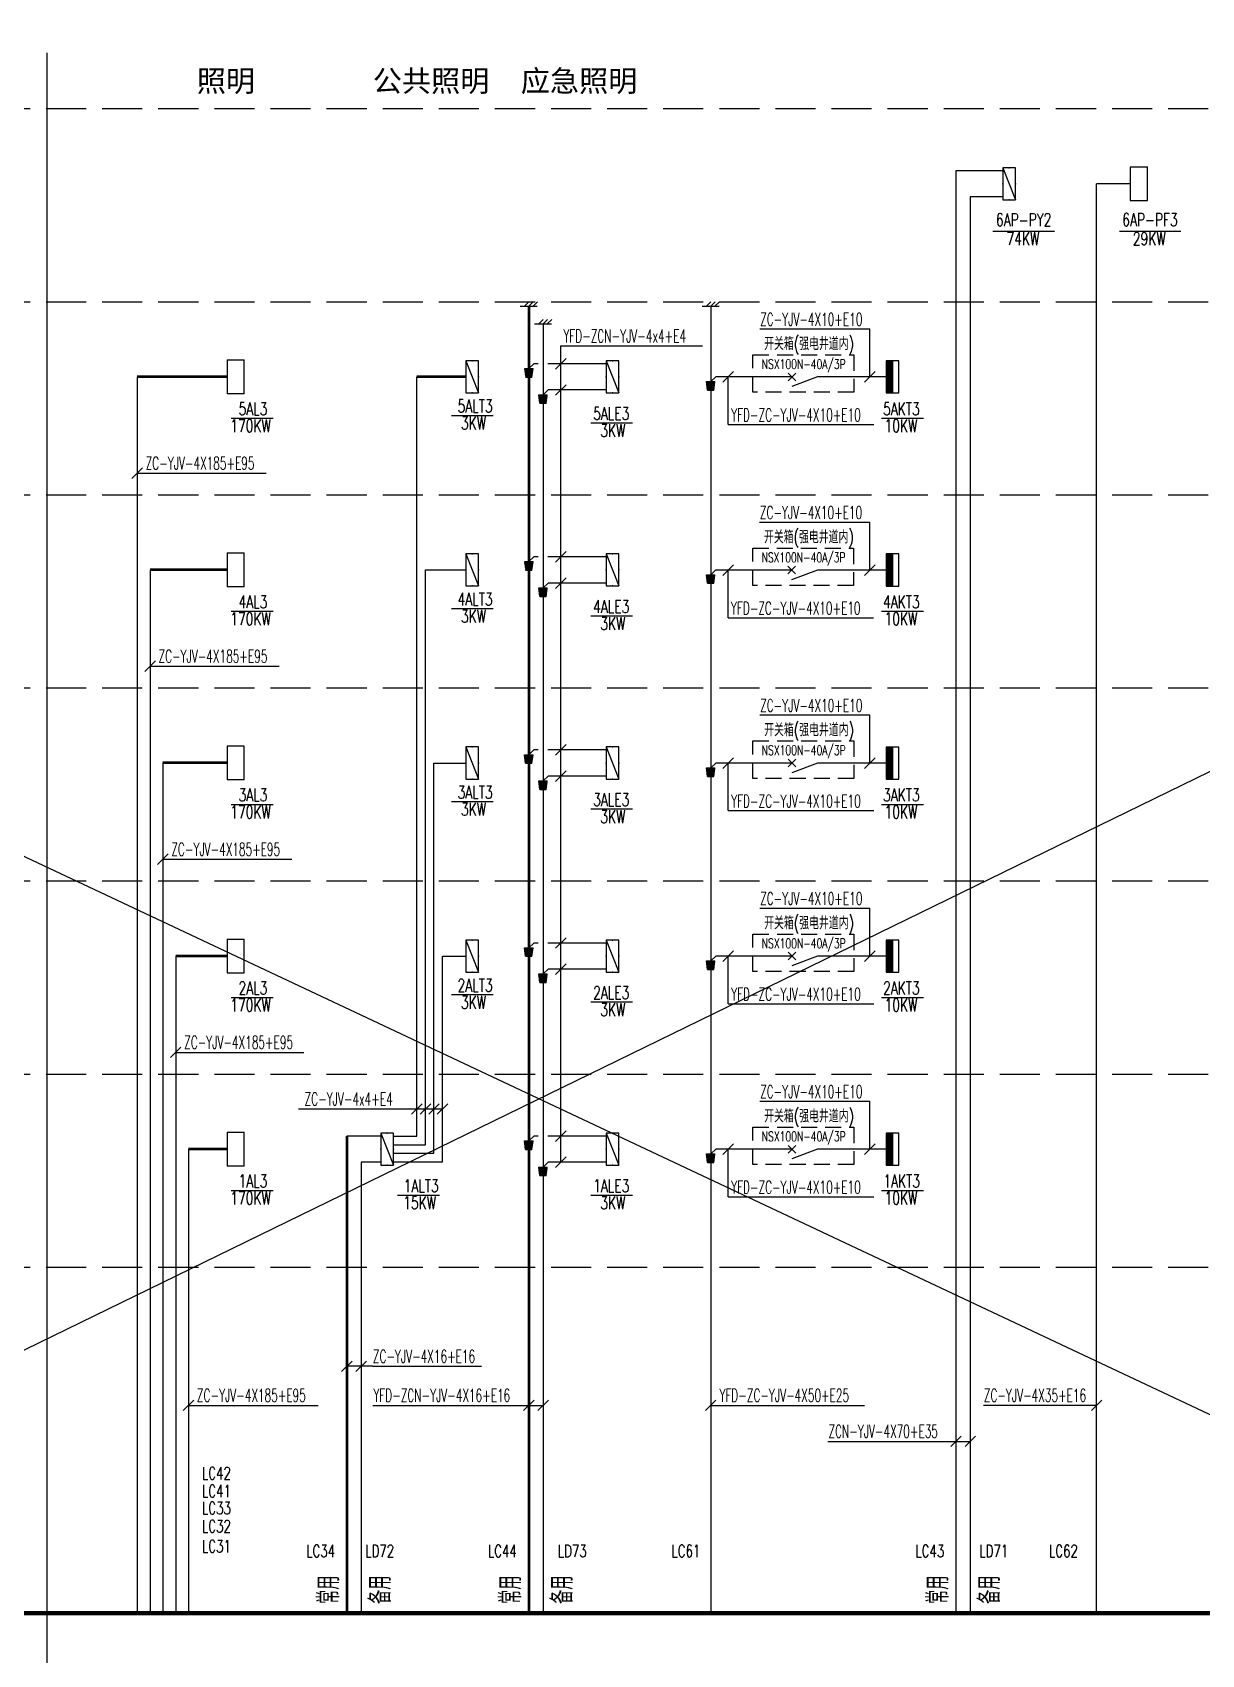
# Model space of a CAD drawing. Extents: x -336391 to 664021, y -458009 to -178412.
# Drawn here: x 186304 to 222773, y -259067 to -208482 of the extents above; entities that cross this region are included whole.
import ezdxf
from ezdxf.enums import TextEntityAlignment as Align

# ---------------------------------------------------------------- set-up
doc = ezdxf.new("R2010")
doc.units = 0
doc.header["$LTSCALE"] = 1000
doc.header["$MEASUREMENT"] = 0
doc.linetypes.add('DASH', pattern=[0.35, 0.25, -0.1])
doc.linetypes.add('DASHED2', pattern=[0.375, 0.25, -0.125])
doc.layers.get('0').update_dxf_attribs({"linetype": 'CONTINUOUS'})
for name, color, linetype in [('EQUIP', 3, 'CONTINUOUS'), ('SIG_TEXT', 7, 'CONTINUOUS'), ('STAIR', 4, 'CONTINUOUS'), ('WIRE-照明', 6, 'CONTINUOUS'), ('电气-文字', 4, 'CONTINUOUS')]:
    doc.layers.add(name, color=color, linetype=linetype)
doc.layers.add('WIRE', color=6, linetype='CONTINUOUS', lineweight=50)
doc.styles.add('_TCH_LABEL', font='COMPLEX', dxfattribs={"bigfont": 'GBCBIG'})
doc.styles.add('HZ', font='tjromans.shx', dxfattribs={"width": 0.75, "bigfont": 'tjhztxt.shx'})
doc.styles.add('HZTXT', font='tj-romans1.shx', dxfattribs={"width": 0.6, "bigfont": 'hztxt.shx'})
doc.styles.get("Standard").update_dxf_attribs({"font": 'simplex.shx', "bigfont": 'hztxt.shx'})
doc.styles.add('STYLE2', font='')
doc.styles.get('STYLE2').set_extended_font_data('SimSun')

# ---------------------------------------------------------------- blocks, each defined once
blk = doc.blocks.new('$equip$00001416')
for p, q in [((0.75, 0.6), (-0.75, 0.6)), ((-0.75, 0), (0.75, 0.6)), ((-0.75, 0.6), (-0.75, 0)), ((-0.75, 0), (0.75, 0)), ((0.75, 0), (0.75, 0.6))]:
    blk.add_line(p, q)
for p in [(-0.75, 0.3), (0, 0.6), (0, 0), (0.75, 0.3)]:
    blk.add_point(p)
at = {"style": '_TCH_LABEL', "flags": 9}
blk.add_attdef('A', (0, 0), '', height=0.00002, dxfattribs=at)
blk = doc.blocks.new('_LINKPT1')
at = {"color": 0}
blk.add_line((0, 0), (0, 0), dxfattribs=at)
blk = doc.blocks.new('1J1E78OP')
for p, q in [((0.775, 0.405), (-0.785, 0.405)), ((-0.785, 0.405), (-0.785, -0.395)), ((0.775, -0.395), (0.775, 0.405)), ((-0.785, -0.395), (0.775, -0.395))]:
    blk.add_line(p, q)
at = {"const_width": 0.04}
blk.add_lwpolyline([(-0.785, 0.405), (-0.785, -0.395), (0.775, -0.395), (0.775, 0.405)], close=True, dxfattribs=at)
at = {"xscale": 0.002, "yscale": 0.002, "zscale": 0.002}
for p in [(-0.785, 0.005), (-0.005, 0.405), (0.775, 0.005), (-0.005, -0.395)]:
    blk.add_blockref('_LINKPT1', p, dxfattribs=at)
at = {"flags": 9}
blk.add_attdef('A', (0, 0), '', height=0.00002, dxfattribs=at)
blk = doc.blocks.new('*X87')
at = {"color": 0}
for p, q in [((-250, 33), (-183, 100)), ((-250, 68), (-218, 100)), ((-247, 0), (-147, 100)), ((-212, 0), (-112, 100)), ((-177, 0), (-77, 100)), ((-141, 0), (-41, 100)), ((-106, 0), (-6, 100)), ((-71, 0), (29, 100)), ((-35, 0), (65, 100)), ((0, 0), (100, 100)), ((35, 0), (135, 100)), ((71, 0), (171, 100)), ((106, 0), (206, 100)), ((141, 0), (241, 100)), ((177, 0), (250, 73)), ((212, 0), (250, 38)), ((247, 0), (250, 3))]:
    blk.add_line(p, q, dxfattribs=at)
blk = doc.blocks.new('_Z1')
at = {"color": 0}
for p, q in [((-0.75, 0.6), (-0.75, 0)), ((0.75, 0.6), (-0.75, 0.6)), ((-0.75, 0.3), (0.75, 0.3)), ((-0.75, 0), (0.75, 0)), ((0.75, 0), (0.75, 0.6))]:
    blk.add_line(p, q, dxfattribs=at)
at = {"color": 0, "const_width": 0.3}
blk.add_lwpolyline([(-0.75, 0.15), (0.75, 0.15)], dxfattribs=at)
at = {"color": 0, "xscale": 0.003, "yscale": 0.003, "zscale": 0.003}
blk.add_blockref('*X87', (0, 0), dxfattribs=at)
at = {"color": 0}
for p in [(-0.75, 0.3), (0, 0.6), (0, 0), (0.75, 0.3)]:
    blk.add_blockref('_LINKPT1', p, dxfattribs=at)
at = {"color": 0, "width": 0.8, "flags": 9}
blk.add_attdef('A', (0, 0), '', height=0.00003, dxfattribs=at)
blk.add_attdef('A', (0, 0), '', height=0.00003, dxfattribs=at)

msp = doc.modelspace()

# ---------------------------------------------------------------- hatches: boundary and pattern name
at = {"layer": 'WIRE-照明'}
h = msp.add_hatch(dxfattribs=at)
h.set_pattern_fill('ANSI31', color=3, scale=133.333333, style=0)
h.set_pattern_definition([(45, (232513.132, -211210.124), (-9.4280904, 9.4280904), [])])
h.paths.add_polyline_path([(201652.1, -218963.2), (201918.8, -218963.2), (201885.4, -219229.9), (201685.4, -219229.9)])
h = msp.add_hatch(dxfattribs=at)
h.set_pattern_fill('ANSI31', color=3, scale=133.333333, style=0)
h.set_pattern_definition([(45, (238188.186, -211618.99), (-9.4280904, 9.4280904), [])])
h.paths.add_polyline_path([(207327.2, -219372.1), (207593.8, -219372.1), (207560.5, -219638.8), (207360.5, -219638.8)])
h = msp.add_hatch(dxfattribs=at)
h.set_pattern_fill('ANSI31', color=3, scale=133.333333, style=0)
h.set_pattern_definition([(45, (232959.421, -212026.493), (-9.4280904, 9.4280904), [])])
h.paths.add_polyline_path([(202098.4, -219779.6), (202365.1, -219779.6), (202331.7, -220046.3), (202131.7, -220046.3)])
h = msp.add_hatch(dxfattribs=at)
h.set_pattern_fill('ANSI31', color=3, scale=133.333333, style=0)
h.set_pattern_definition([(45, (232513.132, -217231.11), (-9.4280904, 9.4280904), [])])
h.paths.add_polyline_path([(201652.1, -224984.2), (201918.8, -224984.2), (201885.4, -225250.9), (201685.4, -225250.9)])
h = msp.add_hatch(dxfattribs=at)
h.set_pattern_fill('ANSI31', color=3, scale=133.333333, style=0)
h.set_pattern_definition([(45, (238188.186, -217639.976), (-9.4280904, 9.4280904), [])])
h.paths.add_polyline_path([(207327.2, -225393.1), (207593.8, -225393.1), (207560.5, -225659.8), (207360.5, -225659.8)])
h = msp.add_hatch(dxfattribs=at)
h.set_pattern_fill('ANSI31', color=3, scale=133.333333, style=0)
h.set_pattern_definition([(45, (232959.421, -218047.48), (-9.4280904, 9.4280904), [])])
h.paths.add_polyline_path([(202098.4, -225800.6), (202365.1, -225800.6), (202331.7, -226067.3), (202131.7, -226067.3)])
h = msp.add_hatch(dxfattribs=at)
h.set_pattern_fill('ANSI31', color=3, scale=133.333333, style=0)
h.set_pattern_definition([(45, (232513.132, -223252.097), (-9.4280904, 9.4280904), [])])
h.paths.add_polyline_path([(201652.1, -231005.2), (201918.8, -231005.2), (201885.4, -231271.9), (201685.4, -231271.9)])
h = msp.add_hatch(dxfattribs=at)
h.set_pattern_fill('ANSI31', color=3, scale=133.333333, style=0)
h.set_pattern_definition([(45, (238188.186, -223660.963), (-9.4280904, 9.4280904), [])])
h.paths.add_polyline_path([(207327.2, -231414.1), (207593.8, -231414.1), (207560.5, -231680.8), (207360.5, -231680.8)])
h = msp.add_hatch(dxfattribs=at)
h.set_pattern_fill('ANSI31', color=3, scale=133.333333, style=0)
h.set_pattern_definition([(45, (232959.421, -224068.466), (-9.4280904, 9.4280904), [])])
h.paths.add_polyline_path([(202098.4, -231821.6), (202365.1, -231821.6), (202331.7, -232088.3), (202131.7, -232088.3)])
h = msp.add_hatch(dxfattribs=at)
h.set_pattern_fill('ANSI31', color=3, scale=133.333333, style=0)
h.set_pattern_definition([(45, (232513.132, -229273.083), (-9.4280904, 9.4280904), [])])
h.paths.add_polyline_path([(201652.1, -237026.2), (201918.8, -237026.2), (201885.4, -237292.9), (201685.4, -237292.9)])
h = msp.add_hatch(dxfattribs=at)
h.set_pattern_fill('ANSI31', color=3, scale=133.333333, style=0)
h.set_pattern_definition([(45, (238188.186, -229681.949), (-9.4280904, 9.4280904), [])])
h.paths.add_polyline_path([(207327.2, -237435.1), (207593.8, -237435.1), (207560.5, -237701.7), (207360.5, -237701.7)])
h = msp.add_hatch(dxfattribs=at)
h.set_pattern_fill('ANSI31', color=3, scale=133.333333, style=0)
h.set_pattern_definition([(45, (232959.421, -230089.452), (-9.4280904, 9.4280904), [])])
h.paths.add_polyline_path([(202098.4, -237842.6), (202365.1, -237842.6), (202331.7, -238109.2), (202131.7, -238109.2)])
h = msp.add_hatch(dxfattribs=at)
h.set_pattern_fill('ANSI31', color=3, scale=133.333333, style=0)
h.set_pattern_definition([(45, (232513.132, -235294.069), (-9.4280904, 9.4280904), [])])
h.paths.add_polyline_path([(201652.1, -243047.2), (201918.8, -243047.2), (201885.4, -243313.9), (201685.4, -243313.9)])
h = msp.add_hatch(dxfattribs=at)
h.set_pattern_fill('ANSI31', color=3, scale=133.333333, style=0)
h.set_pattern_definition([(45, (238188.186, -235702.935), (-9.4280904, 9.4280904), [])])
h.paths.add_polyline_path([(207327.2, -243456.1), (207593.8, -243456.1), (207560.5, -243722.7), (207360.5, -243722.7)])
h = msp.add_hatch(dxfattribs=at)
h.set_pattern_fill('ANSI31', color=3, scale=133.333333, style=0)
h.set_pattern_definition([(45, (232959.421, -236110.438), (-9.4280904, 9.4280904), [])])
h.paths.add_polyline_path([(202098.4, -243863.6), (202365.1, -243863.6), (202331.7, -244130.2), (202131.7, -244130.2)])

# ---------------------------------------------------------------- linework, layer by layer
at = {"layer": 'EQUIP'}
for p, q in [((67594.2, -178411.7), (328492.8, -301233.1)), ((323102.3, -182721.2), (96702.7, -293152.7)), ((186758.3, -209120.4), (186758.3, -273275.8)), ((210117.1, -219104.1), (209877.1, -219344.1)), ((209877.1, -219104.1), (210117.1, -219344.1)), ((210797.1, -219224.1), (209991.5, -219527.6)), ((210111.6, -225130.4), (209871.6, -225370.4)), ((209871.6, -225130.4), (210111.6, -225370.4)), ((210791.6, -225250.4), (209985.9, -225553.8)), ((210117.1, -231146.1), (209877.1, -231386.1)), ((209877.1, -231146.1), (210117.1, -231386.1)), ((210797.1, -231266.1), (209991.5, -231569.5)), ((210117.1, -237167.1), (209877.1, -237407.1)), ((209877.1, -237167.1), (210117.1, -237407.1)), ((210797.1, -237287.1), (209991.5, -237590.5)), ((210117.1, -243188.1), (209877.1, -243428.1)), ((209877.1, -243188.1), (210117.1, -243428.1)), ((210797.1, -243308.1), (209991.5, -243611.5))]:
    msp.add_line(p, q, dxfattribs=at)
at = {"layer": 'SIG_TEXT'}
for p, q in [((216266.7, -214680.1), (218183.2, -214680.1)), ((220207.7, -214679), (222124.2, -214679)), ((208989.9, -217724.5), (212427.6, -217724.5)), ((212427.6, -219224.1), (212427.6, -217724.5)), ((202787.4, -243715.6), (202787.4, -218259.2)), ((202787.4, -218259.2), (207205.5, -218259.2)), ((202622.4, -218980.3), (202952.4, -218650.3)), ((202622.4, -219796.6), (202952.4, -219466.6)), ((207843.9, -219389.1), (208173.8, -219059.1)), ((208008.9, -220706.9), (208008.9, -219224.1)), ((212262.6, -219389.1), (212592.6, -219059.1)), ((192503.3, -220512.9), (193808.8, -220512.9)), ((199374.1, -220423.3), (200679.6, -220423.3)), ((212790.7, -220512.9), (214096.2, -220512.9)), ((203719.8, -220653.6), (205025.4, -220653.6)), ((208008.9, -220706.9), (212549.1, -220706.9)), ((189408.1, -222389.6), (189738.1, -222059.6)), ((189573.1, -222224.6), (193596.2, -222224.6)), ((208984.3, -223750.7), (212422, -223750.7)), ((212422, -225250.4), (212422, -223750.7)), ((202622.4, -225001.2), (202952.4, -224671.3)), ((207838.3, -225415.4), (208168.3, -225085.4)), ((212257, -225415.4), (212587, -225085.4)), ((202622.4, -225817.6), (202952.4, -225487.6)), ((208003.3, -226733.2), (208003.3, -225250.4)), ((192503.3, -226533.8), (193808.8, -226533.8)), ((199374.1, -226444.3), (200679.6, -226444.3)), ((212790.7, -226533.9), (214096.2, -226533.9)), ((203719.8, -226674.6), (205025.4, -226674.6)), ((208003.3, -226733.2), (212543.5, -226733.2)), ((189808.1, -228410.6), (190138.1, -228080.6)), ((189973.1, -228245.6), (193996.2, -228245.6)), ((208989.9, -229766.5), (212427.6, -229766.5)), ((212427.6, -231266.1), (212427.6, -229766.5)), ((202622.4, -231022.2), (202952.4, -230692.2)), ((207843.9, -231431.1), (208173.8, -231101.1)), ((212262.6, -231431.1), (212592.6, -231101.1)), ((202622.4, -231838.6), (202952.4, -231508.6)), ((208008.9, -232748.9), (208008.9, -231266.1)), ((192503.3, -232554.8), (193808.8, -232554.8)), ((199374.1, -232465.3), (200679.6, -232465.3)), ((212790.7, -232554.9), (214096.2, -232554.9)), ((203719.8, -232695.6), (205025.4, -232695.6)), ((208008.9, -232748.9), (212549.1, -232748.9)), ((190208.1, -234431.6), (190538.1, -234101.6)), ((190373.1, -234266.6), (194396.2, -234266.6)), ((208989.9, -235787.4), (212427.6, -235787.4)), ((212427.6, -237287.1), (212427.6, -235787.4)), ((202622.4, -237043.2), (202952.4, -236713.2)), ((207843.9, -237452.1), (208173.8, -237122.1)), ((212262.6, -237452.1), (212592.6, -237122.1)), ((202622.4, -237859.6), (202952.4, -237529.6)), ((208008.9, -238769.9), (208008.9, -237287.1)), ((192503.3, -238575.8), (193808.8, -238575.8)), ((199374.1, -238486.2), (200679.6, -238486.2)), ((203719.8, -238716.6), (205025.4, -238716.6)), ((212790.7, -238575.8), (214096.2, -238575.8)), ((208008.9, -238769.9), (212549.1, -238769.9)), ((190608.1, -240452.6), (190938.1, -240122.6)), ((190773.1, -240287.6), (194773.3, -240287.6)), ((194599.6, -242053.8), (198348.5, -242053.8)), ((198131.6, -242218.8), (198461.5, -241888.8)), ((198348.5, -242053.8), (199096.5, -242053.8)), ((198398.2, -242218.8), (198728.2, -241888.8)), ((198664.9, -242218.8), (198994.9, -241888.8)), ((198931.6, -242218.8), (199261.5, -241888.8)), ((208989.9, -241808.4), (212427.6, -241808.4)), ((212427.6, -243308.1), (212427.6, -241808.4)), ((202622.4, -243064.2), (202952.4, -242734.2)), ((207843.9, -243473.1), (208173.8, -243143.1)), ((208008.9, -244790.9), (208008.9, -243308.1)), ((212262.6, -243473.1), (212592.6, -243143.1)), ((202622.4, -243880.6), (202952.4, -243550.6)), ((192503.3, -244596.8), (193808.8, -244596.8)), ((197691.7, -244737.5), (198997.2, -244737.5)), ((203719.8, -244737.5), (205025.4, -244737.5)), ((208008.9, -244790.9), (212549.1, -244790.9)), ((212790.7, -244596.8), (214096.2, -244596.8)), ((195945.3, -250243.6), (196275.3, -249913.7)), ((196909, -250078.6), (196110.3, -250078.6)), ((196391.7, -250243.6), (196721.6, -249913.7)), ((196909, -250078.6), (200313.3, -250078.6)), ((191008.1, -251460.8), (191338.1, -251130.8)), ((191173.1, -251295.8), (195213.8, -251295.8)), ((196924, -251295.8), (201431.3, -251295.8)), ((201431.3, -251295.8), (202231.7, -251295.8)), ((201620.4, -251460.8), (201950.4, -251130.8)), ((202066.7, -251460.8), (202396.7, -251130.8)), ((207295.5, -251460.7), (207625.5, -251130.8)), ((207460.5, -251295.8), (212263, -251295.8)), ((215966.2, -251294.7), (219499.8, -251294.7)), ((219334.8, -251459.7), (219664.8, -251129.7)), ((211118.8, -252418.1), (215022.4, -252418.1)), ((214947.5, -252583.1), (215277.5, -252253.2)), ((215022.4, -252418.1), (215558.8, -252418.1)), ((215393.8, -252583.1), (215723.8, -252253.2))]:
    msp.add_line(p, q, dxfattribs=at)
at = {"layer": 'SIG_TEXT', "linetype": 'DASHED2', "ltscale": 2}
for points in [[(208779.7, -218534.5), (211924.4, -218534.5), (211924.4, -219702.5), (208779.7, -219702.5)], [(208774.1, -224560.7), (211918.8, -224560.7), (211918.8, -225728.7), (208774.1, -225728.7)], [(208779.7, -230576.4), (211924.4, -230576.4), (211924.4, -231744.5), (208779.7, -231744.5)], [(208779.7, -236597.4), (211924.4, -236597.4), (211924.4, -237765.5), (208779.7, -237765.5)], [(208779.7, -242618.4), (211924.4, -242618.4), (211924.4, -243786.4), (208779.7, -243786.4)]]:
    msp.add_lwpolyline(points, close=True, dxfattribs=at)
at = {"layer": 'STAIR', "linetype": 'DASH', "ltscale": 5}
for p, q in [((71230.9, -210858.6), (343902.3, -210858.6)), ((71230.9, -210858.6), (343902.3, -210858.6)), ((71230.9, -216879.6), (343902.3, -216879.6)), ((71230.9, -216879.6), (343902.3, -216879.6)), ((71230.9, -222900.6), (343902.3, -222900.6)), ((71230.9, -222900.6), (343902.3, -222900.6)), ((71230.9, -228921.6), (343902.3, -228921.6)), ((71230.9, -234942.6), (343902.3, -234942.6)), ((71230.9, -240963.6), (343902.3, -240963.6)), ((71230.9, -246984.6), (343902.3, -246984.6))]:
    msp.add_line(p, q, dxfattribs=at)
at = {"layer": 'WIRE'}
for p, q in [((201785.4, -217021), (201785.4, -257775.5)), ((192379.8, -219221), (189573.1, -219221)), ((199823, -219223.5), (198296.5, -219223.5)), ((192379.8, -225242), (189973.1, -225242)), ((192379.8, -231263), (190373.1, -231263)), ((192379.8, -237284), (190773.1, -237284)), ((192379.8, -243305), (191173.1, -243305)), ((196110.3, -242899.2), (196110.3, -257775.5))]:
    msp.add_line(p, q, dxfattribs=at)
at = {"layer": 'WIRE-照明'}
for p, q in [((216571.2, -212794.3), (215112.5, -212794.3)), ((215112.5, -212794.3), (215112.5, -257775.5)), ((220549.8, -213199), (219499.8, -213202)), ((219499.8, -257774.4), (219499.8, -213202)), ((216571.2, -213610.7), (215558.8, -213610.7)), ((215558.8, -213610.7), (215558.8, -257775.5)), ((201652.1, -217021), (201793.5, -216879.6)), ((201785.4, -217021), (201926.9, -216879.6)), ((201918.8, -217021), (202060.2, -216879.6)), ((207327.2, -217021.7), (207468.6, -216880.3)), ((207460.5, -217021.7), (207601.9, -216880.3)), ((207593.8, -217021.7), (207735.2, -216880.3)), ((201518.8, -217021), (202052.1, -217021)), ((202098.4, -217573.8), (202239.8, -217432.4)), ((202231.7, -217573.8), (202373.1, -217432.4)), ((202365.1, -217573.8), (202506.5, -217432.4)), ((207193.8, -217021.7), (207727.2, -217021.7)), ((207460.5, -217021.7), (207460.5, -257775.5)), ((201965.1, -217573.8), (202498.4, -217573.8)), ((202231.7, -217573.8), (202231.7, -257775.5)), ((201785.4, -218963.2), (201942.2, -218815.3)), ((202079.4, -218815.3), (201942.2, -218815.3)), ((204198, -218815.3), (202385.6, -218815.3)), ((189573.1, -219221), (189573.1, -257775.5)), ((198296.5, -242900.6), (198296.5, -219223.5)), ((207460.5, -219372.1), (207617.2, -219224.1)), ((209997.1, -219224.1), (207617.2, -219224.1)), ((212930.8, -219224.1), (210797.1, -219224.1)), ((202231.7, -219779.6), (202388.5, -219631.6)), ((204198, -219631.6), (202388.5, -219631.6)), ((201785.4, -224984.2), (201942.2, -224836.3)), ((202079.4, -224836.3), (201942.2, -224836.3)), ((204198, -224836.3), (202385.6, -224836.3)), ((189973.1, -225242), (189973.1, -257775.5)), ((198563.2, -225244.4), (199823, -225244.4)), ((198563.2, -243167.3), (198563.2, -225244.4)), ((207460.5, -225393.1), (207617.2, -225245.1)), ((209991.6, -225250.4), (207611.7, -225250.4)), ((212925.2, -225250.4), (210791.6, -225250.4)), ((202231.7, -225800.6), (202388.5, -225652.6)), ((204198, -225652.6), (202388.5, -225652.6)), ((201785.4, -231005.2), (201942.2, -230857.2)), ((202079.4, -230857.2), (201942.2, -230857.2)), ((204198, -230857.2), (202385.6, -230857.2)), ((190373.1, -231263), (190373.1, -257775.5)), ((198829.9, -231265.4), (199823, -231265.4)), ((198829.9, -243434), (198829.9, -231265.4)), ((202231.7, -231821.6), (202388.5, -231673.6)), ((204198, -231673.6), (202388.5, -231673.6)), ((207460.5, -231414.1), (207617.2, -231266.1)), ((209997.1, -231266.1), (207617.2, -231266.1)), ((212930.8, -231266.1), (210797.1, -231266.1)), ((201785.4, -237026.2), (201942.2, -236878.2)), ((202079.4, -236878.2), (201942.2, -236878.2)), ((204198, -236878.2), (202385.6, -236878.2)), ((190773.1, -237284), (190773.1, -257775.5)), ((199096.5, -237286.4), (199823, -237286.4)), ((199096.5, -243700.6), (199096.5, -237286.4)), ((202231.7, -237842.6), (202388.5, -237694.6)), ((204198, -237694.6), (202388.5, -237694.6)), ((207460.5, -237435.1), (207617.2, -237287.1)), ((209997.1, -237287.1), (207617.2, -237287.1)), ((212930.8, -237287.1), (210797.1, -237287.1)), ((191173.1, -243305), (191173.1, -257775.5)), ((197169, -242899.2), (196110.3, -242899.2)), ((197569, -242900.6), (198296.5, -242900.6)), ((197569, -243167.3), (198563.2, -243167.3)), ((201785.4, -243047.2), (201942.2, -242899.2)), ((202079.4, -242899.2), (201942.2, -242899.2)), ((204198, -242899.2), (202385.6, -242899.2)), ((207460.5, -243456.1), (207617.2, -243308.1)), ((209997.1, -243308.1), (207617.2, -243308.1)), ((212930.8, -243308.1), (210797.1, -243308.1)), ((196556.6, -243715.6), (196556.6, -257775.5)), ((197169, -243715.6), (196556.6, -243715.6)), ((197569, -243434), (198829.9, -243434)), ((197569, -243700.6), (199096.5, -243700.6)), ((202231.7, -243863.6), (202388.5, -243715.6)), ((204198, -243715.6), (202388.5, -243715.6))]:
    msp.add_line(p, q, dxfattribs=at)
at = {"layer": 'WIRE-照明', "color": 3}
for p, q in [((201652.1, -218963.2), (201918.8, -218963.2)), ((201885.4, -219229.9), (201918.8, -218963.2)), ((201685.4, -219229.9), (201885.4, -219229.9)), ((207327.2, -219372.1), (207593.8, -219372.1)), ((207360.5, -219638.8), (207327.2, -219372.1)), ((207327.2, -219372.1), (207593.8, -219372.1)), ((207560.5, -219638.8), (207593.8, -219372.1)), ((202098.4, -219779.6), (202365.1, -219779.6)), ((202131.7, -220046.3), (202098.4, -219779.6)), ((202098.4, -219779.6), (202365.1, -219779.6)), ((202331.7, -220046.3), (202365.1, -219779.6)), ((207360.5, -219638.8), (207560.5, -219638.8)), ((202131.7, -220046.3), (202331.7, -220046.3)), ((201652.1, -224984.2), (201918.8, -224984.2)), ((201885.4, -225250.9), (201918.8, -224984.2)), ((201685.4, -225250.9), (201885.4, -225250.9)), ((207327.2, -225393.1), (207593.8, -225393.1)), ((207360.5, -225659.8), (207327.2, -225393.1)), ((207327.2, -225393.1), (207593.8, -225393.1)), ((207560.5, -225659.8), (207593.8, -225393.1)), ((202098.4, -225800.6), (202365.1, -225800.6)), ((202131.7, -226067.3), (202098.4, -225800.6)), ((202098.4, -225800.6), (202365.1, -225800.6)), ((202131.7, -226067.3), (202331.7, -226067.3)), ((202331.7, -226067.3), (202365.1, -225800.6)), ((207360.5, -225659.8), (207560.5, -225659.8)), ((201652.1, -231005.2), (201918.8, -231005.2)), ((201685.4, -231271.9), (201652.1, -231005.2)), ((201885.4, -231271.9), (201918.8, -231005.2)), ((201685.4, -231271.9), (201885.4, -231271.9)), ((207327.2, -231414.1), (207593.8, -231414.1)), ((207360.5, -231680.8), (207327.2, -231414.1)), ((207327.2, -231414.1), (207593.8, -231414.1)), ((207560.5, -231680.8), (207593.8, -231414.1)), ((202098.4, -231821.6), (202365.1, -231821.6)), ((202131.7, -232088.3), (202098.4, -231821.6)), ((202098.4, -231821.6), (202365.1, -231821.6)), ((202131.7, -232088.3), (202331.7, -232088.3)), ((202331.7, -232088.3), (202365.1, -231821.6)), ((207360.5, -231680.8), (207560.5, -231680.8)), ((201685.4, -237292.9), (201652.1, -237026.2)), ((201652.1, -237026.2), (201918.8, -237026.2)), ((201885.4, -237292.9), (201918.8, -237026.2)), ((201685.4, -237292.9), (201885.4, -237292.9)), ((207327.2, -237435.1), (207593.8, -237435.1)), ((207360.5, -237701.7), (207327.2, -237435.1)), ((207327.2, -237435.1), (207593.8, -237435.1)), ((207360.5, -237701.7), (207560.5, -237701.7)), ((207560.5, -237701.7), (207593.8, -237435.1)), ((202098.4, -237842.6), (202365.1, -237842.6)), ((202131.7, -238109.2), (202098.4, -237842.6)), ((202098.4, -237842.6), (202365.1, -237842.6)), ((202131.7, -238109.2), (202331.7, -238109.2)), ((202331.7, -238109.2), (202365.1, -237842.6)), ((201652.1, -243047.2), (201918.8, -243047.2)), ((201685.4, -243313.9), (201652.1, -243047.2)), ((201685.4, -243313.9), (201885.4, -243313.9)), ((201885.4, -243313.9), (201918.8, -243047.2)), ((207327.2, -243456.1), (207593.8, -243456.1)), ((207360.5, -243722.7), (207327.2, -243456.1)), ((207327.2, -243456.1), (207593.8, -243456.1)), ((207360.5, -243722.7), (207560.5, -243722.7)), ((207560.5, -243722.7), (207593.8, -243456.1)), ((202098.4, -243863.6), (202365.1, -243863.6)), ((202131.7, -244130.2), (202098.4, -243863.6)), ((202098.4, -243863.6), (202365.1, -243863.6)), ((202131.7, -244130.2), (202331.7, -244130.2)), ((202331.7, -244130.2), (202365.1, -243863.6))]:
    msp.add_line(p, q, dxfattribs=at)
at = {"layer": 'WIRE-照明', "const_width": 133.3}
msp.add_lwpolyline([(74971.3, -257775.5), (340011.6, -257775.5)], dxfattribs=at)

# ---------------------------------------------------------------- block references
at = {"layer": 'EQUIP', "xscale": 666.6666666665988, "yscale": 666.6666666665988, "rotation": 270}
for name, p, zscale in [('$equip$00001416', (216571.2, -213202.5), 666.6666666666667), ('1J1E78OP', (220813.4, -213202), 666.6666666665988), ('1J1E78OP', (192643.4, -219224.1), 666.6666666665988), ('$equip$00001416', (199823, -219223.5), 666.6666666665988), ('$equip$00001416', (204198, -219223.5), 666.6666666666667), ('_Z1', (212930.8, -219224.1), 666.6666666665988), ('1J1E78OP', (192643.4, -225245.1), 666.6666666665988), ('$equip$00001416', (199823, -225244.4), 666.6666666665988), ('$equip$00001416', (204198, -225244.4), 666.6666666666667), ('_Z1', (212930.8, -225245.1), 666.6666666665988), ('_Z1', (212930.8, -231266.1), 666.6666666665988), ('1J1E78OP', (192643.4, -231266.1), 666.6666666665988), ('$equip$00001416', (199823, -231265.4), 666.6666666665988), ('$equip$00001416', (204198, -231265.4), 666.6666666666667), ('_Z1', (212930.8, -237287.1), 666.6666666665988), ('1J1E78OP', (192643.4, -237287.1), 666.6666666665988), ('$equip$00001416', (199823, -237286.4), 666.6666666665988), ('$equip$00001416', (204198, -237286.4), 666.6666666666667), ('1J1E78OP', (192643.4, -243308.1), 666.6666666665988), ('$equip$00001416', (197169, -243307.4), 666.6666666666667), ('$equip$00001416', (204198, -243307.4), 666.6666666666667), ('_Z1', (212930.8, -243308.1), 666.6666666665988)]:
    msp.add_blockref(name, p, dxfattribs=dict(at, zscale=zscale))

# ---------------------------------------------------------------- texts
at = {"layer": 'SIG_TEXT', "color": 7, "style": 'STYLE2'}
for s, p in [('照明', (191430.8, -210327.4)), ('公共照明 ', (196920.8, -210327.4)), ('应急照明 ', (201537.1, -210327.4))]:
    msp.add_text(s, height=666.67, dxfattribs=at).set_placement(p)
at = {"layer": 'SIG_TEXT'}
for s, style, width, p in [('6AP-PY2', 'HZ', 0.7, (216358.2, -214523.4)), ('6AP-PF3', 'HZ', 0.7, (220299.2, -214522.3)), ('ZC-YJV-4X10+E10', 'HZ', 0.6, (209002.7, -217627.9)), ('YFD-ZCN-YJV-4x4+E4', 'HZ', 0.6, (202866.4, -218148.2)), ('开关箱(强电井道内)', 'HZTXT', 0.7, (209128.8, -218389.2, -4074.5)), ('5AL3', 'HZ', 0.7, (192733.9, -220417.5)), ('5ALT3', 'HZ', 0.7, (199564.7, -220333.9)), ('5AKT3', 'HZ', 0.7, (212839, -220417.5)), ('5ALE3', 'HZ', 0.7, (203795.3, -220564.2)), ('YFD-ZC-YJV-4X10+E10', 'HZ', 0.6, (208099.9, -220610.4)), ('ZC-YJV-4X185+E95', 'HZ', 0.6, (189837.5, -222113.6)), ('ZC-YJV-4X10+E10', 'HZ', 0.6, (208997.1, -223654.2)), ('开关箱(强电井道内)', 'HZTXT', 0.7, (209123.2, -224415.5, -4074.5)), ('4AL3', 'HZ', 0.7, (192733.9, -226438.5)), ('4ALT3', 'HZ', 0.7, (199564.7, -226354.9)), ('4AKT3', 'HZ', 0.7, (212839, -226438.5)), ('4ALE3', 'HZ', 0.7, (203795.3, -226585.2)), ('YFD-ZC-YJV-4X10+E10', 'HZ', 0.6, (208094.4, -226636.6)), ('ZC-YJV-4X185+E95', 'HZ', 0.6, (190237.5, -228134.6)), ('ZC-YJV-4X10+E10', 'HZ', 0.6, (209002.7, -229669.9)), ('开关箱(强电井道内)', 'HZTXT', 0.7, (209128.8, -230431.2, -4074.5)), ('3AL3', 'HZ', 0.7, (192733.9, -232459.4)), ('3ALT3', 'HZ', 0.7, (199564.7, -232375.9)), ('3AKT3', 'HZ', 0.7, (212839, -232459.5)), ('3ALE3', 'HZ', 0.7, (203795.3, -232606.2)), ('YFD-ZC-YJV-4X10+E10', 'HZ', 0.6, (208099.9, -232652.4)), ('ZC-YJV-4X185+E95', 'HZ', 0.6, (190637.5, -234155.6)), ('ZC-YJV-4X10+E10', 'HZ', 0.6, (209002.7, -235690.9)), ('开关箱(强电井道内)', 'HZTXT', 0.7, (209128.8, -236452.2, -4074.5)), ('2AL3', 'HZ', 0.7, (192733.9, -238480.4)), ('2ALT3', 'HZ', 0.7, (199564.7, -238396.9)), ('2ALE3', 'HZ', 0.7, (203795.3, -238627.2)), ('2AKT3', 'HZ', 0.7, (212839, -238480.5)), ('YFD-ZC-YJV-4X10+E10', 'HZ', 0.6, (208099.9, -238673.3)), ('ZC-YJV-4X185+E95', 'HZ', 0.6, (191037.5, -240176.6)), ('ZC-YJV-4x4+E4', 'HZ', 0.6, (194794.7, -241942.8)), ('ZC-YJV-4X10+E10', 'HZ', 0.6, (209002.7, -241711.9)), ('开关箱(强电井道内)', 'HZTXT', 0.7, (209128.8, -242473.2, -4074.5)), ('1AL3', 'HZ', 0.7, (192733.9, -244501.4)), ('1ALT3', 'HZ', 0.7, (197882.3, -244648.2)), ('1ALE3', 'HZ', 0.7, (203795.3, -244648.2)), ('YFD-ZC-YJV-4X10+E10', 'HZ', 0.6, (208099.9, -244694.3)), ('1AKT3', 'HZ', 0.7, (212849.2, -244501.4)), ('ZC-YJV-4X16+E16', 'HZ', 0.6, (196924.2, -249967.6)), ('ZC-YJV-4X185+E95', 'HZ', 0.6, (191437.5, -251184.8)), ('YFD-ZCN-YJV-4X16+E16', 'HZ', 0.6, (196939.7, -251184.8)), ('YFD-ZC-YJV-4X50+E25', 'HZ', 0.6, (207734.9, -251184.8)), ('ZC-YJV-4X35+E16', 'HZ', 0.6, (215981.9, -251183.7)), ('ZCN-YJV-4X70+E35', 'HZ', 0.6, (211134.1, -252307.1))]:
    msp.add_text(s, height=400, dxfattribs=dict(at, style=style, width=width)).set_placement(p)
at = {"layer": 'SIG_TEXT', "style": 'HZ', "width": 0.7}
for s, p in [('74KW', (217198.1, -214915.3)), ('29KW', (221139.1, -214914.2)), ('170KW', (193107.7, -220748.1)), ('3KW', (200062, -220663.8)), ('10KW', (213395.1, -220748.1)), ('3KW', (204407.8, -220894.1)), ('170KW', (193107.7, -226769.1)), ('3KW', (200062, -226684.8)), ('10KW', (213395.1, -226769.1)), ('3KW', (204407.8, -226915.1)), ('170KW', (193107.7, -232790.1)), ('3KW', (200062, -232705.8)), ('10KW', (213395.1, -232790.1)), ('3KW', (204407.8, -232936.1)), ('170KW', (193107.7, -238811.1)), ('3KW', (200062, -238726.8)), ('3KW', (204407.8, -238957.1)), ('10KW', (213395.1, -238811.1)), ('170KW', (193107.7, -244832.1)), ('15KW', (198379.6, -244978.1)), ('3KW', (204407.8, -244978.1)), ('10KW', (213395.1, -244832.1))]:
    msp.add_text(s, height=400, dxfattribs=at).set_placement(p, align=Align.MIDDLE)
for p in [(210362.9, -218976.6), (210357.4, -225002.9), (210362.9, -231018.6), (210362.9, -237039.6), (210362.9, -243060.6)]:
    msp.add_text('NSX100N-40A/3P', height=300, dxfattribs=at).set_placement(p, align=Align.CENTER)
for s, p in [('常用', (195877.7, -257489)), ('备用', (197484.5, -257489)), ('常用', (201552.7, -257489)), ('备用', (203159.6, -257489)), ('常用', (214879.8, -257489)), ('备用', (216486.7, -257489))]:
    msp.add_text(s, height=666.67, rotation=90, dxfattribs=at).set_placement(p)
at = {"layer": '电气-文字', "style": 'HZ', "width": 0.7}
for s, p in [('LC42', (191595.8, -253603.7)), ('LC41', (191595.8, -254163.5)), ('LC33', (191595.8, -254692.4)), ('LC32', (191595.8, -255256.7)), ('LC31', (191595.8, -255880.8)), ('LC34', (194844.6, -256028.9)), ('LD72', (196689, -256028.9)), ('LC44', (200512.4, -256028.9)), ('LD73', (202693, -256028.9)), ('LC61', (206238.7, -256028.9)), ('LC43', (213847.6, -256028.9)), ('LD71', (215842, -256028.9)), ('LC62', (218015.9, -256028.9))]:
    msp.add_text(s, height=384, dxfattribs=at).set_placement(p)

doc.saveas('drawing.dxf')
